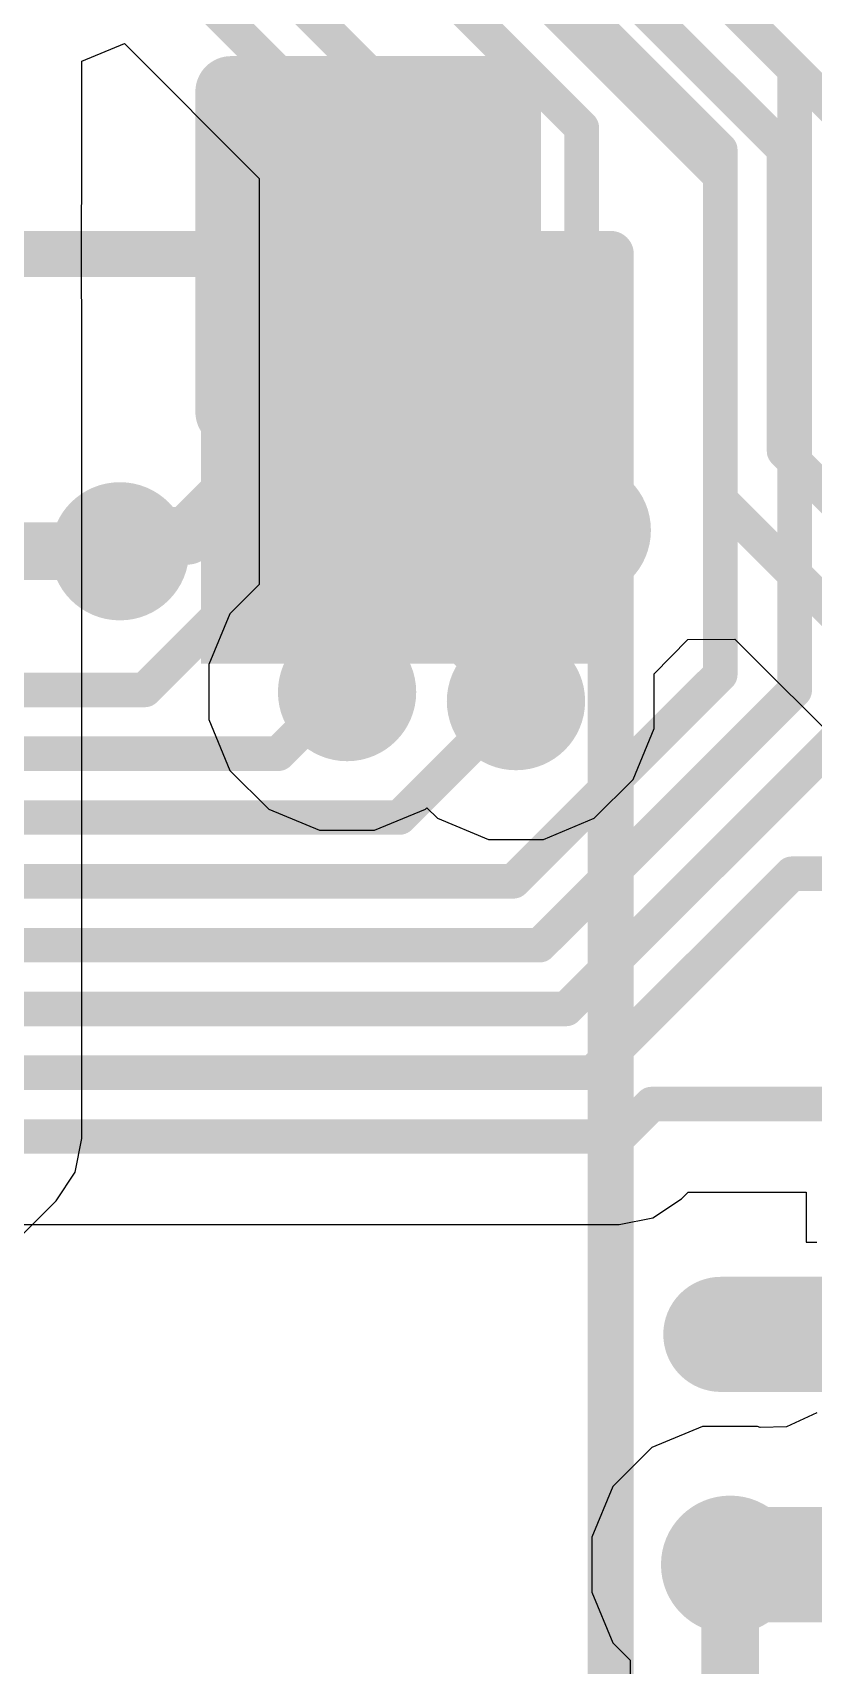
# Model space of a CAD drawing. Header units: inches. Extents: x 0 to 41, y 0 to 25.4.
# Drawn here: x 31.29 to 34.68, y 10.74 to 17.83 of the extents above; entities that cross this region are included whole.
import ezdxf

# ---------------------------------------------------------------- set-up
doc = ezdxf.new("R2010")
doc.units = ezdxf.units.IN
for name, color, linetype in [('BOTTOM', 5, 'Continuous'), ('TOP', 1, 'Continuous'), ('Top Assembly', 56, 'Continuous'), ('Top Solder', 216, 'Continuous'), ('Via Holes', 16, 'Continuous')]:
    doc.layers.add(name, color=color, linetype=linetype)

# ---------------------------------------------------------------- blocks, each defined once
blk = doc.blocks.new('TS42_3799')
at = {"layer": 'TOP'}
h = blk.add_hatch(color=1, dxfattribs=at)
edge = h.paths.add_edge_path()
edge.add_arc((4.8949, -2.845), 0.105, 270, 360)
edge.add_line((4.9999, -2.845), (4.9999, -1.6549))
edge.add_arc((4.8949, -1.6549), 0.105, 0, 90)
edge.add_line((4.8949, -1.5499), (3.5049, -1.5499))
edge.add_arc((3.5049, -1.6549), 0.105, 90, 180)
edge.add_line((3.3999, -1.6549), (3.3999, -2.845))
edge.add_arc((3.5049, -2.845), 0.105, 180, 270)
edge.add_line((3.5049, -2.95), (4.8949, -2.95))
at = {"layer": 'Top Assembly'}
blk.add_hatch(color=56, dxfattribs=at).paths.add_polyline_path([(2.4123, -3.302), (4.1903, -3.302), (4.1903, -1.524), (2.4123, -1.524)])
at = {"layer": 'Top Solder'}
h = blk.add_hatch(color=216, dxfattribs=at)
edge = h.paths.add_edge_path()
edge.add_arc((4.8949, -2.845), 0.155, 270, 360)
edge.add_line((5.0499, -2.845), (5.0499, -1.6549))
edge.add_arc((4.8949, -1.6549), 0.155, 0, 90)
edge.add_line((4.8949, -1.4999), (3.5049, -1.4999))
edge.add_arc((3.5049, -1.6549), 0.155, 90, 180)
edge.add_line((3.3499, -1.6549), (3.3499, -2.845))
edge.add_arc((3.5049, -2.845), 0.155, 180, 270)
edge.add_line((3.5049, -3), (4.8949, -3))
at = {"layer": 'Top Assembly', "const_width": 0.2}
for points in [[(4.191, 3.302), (4.191, -3.302)], [(-4.191, -3.302), (4.191, -3.302)]]:
    blk.add_lwpolyline(points, dxfattribs=at)
at = {"layer": 'Top Assembly', "const_width": 0.1}
blk.add_lwpolyline([(4.141, -3.302, 1), (4.241, -3.302, 1)], format="xyb", close=True, dxfattribs=at)
blk.add_lwpolyline([(4.141, -3.302, 1), (4.241, -3.302, 1)], format="xyb", close=True, dxfattribs=at)

msp = doc.modelspace()

# ---------------------------------------------------------------- hatches: boundary and pattern name
at = {"layer": 'BOTTOM'}
h = msp.add_hatch(color=5, dxfattribs=at)
edge = h.paths.add_edge_path()
edge.add_arc((33.6764, 15.6716), 0.3, 0, 360)
h = msp.add_hatch(color=5, dxfattribs=at)
edge = h.paths.add_edge_path()
edge.add_arc((31.6724, 15.58), 0.3, 0, 360)
h = msp.add_hatch(color=5, dxfattribs=at)
edge = h.paths.add_edge_path()
edge.add_arc((32.6581, 14.9685), 0.3, 0, 360)
h = msp.add_hatch(color=5, dxfattribs=at)
edge = h.paths.add_edge_path()
edge.add_arc((33.3909, 14.9293), 0.3, 0, 360)
h = msp.add_hatch(color=5, dxfattribs=at)
edge = h.paths.add_edge_path()
edge.add_arc((34.32, 11.18), 0.3, 0, 360)
at = {"layer": 'TOP'}
h = msp.add_hatch(color=1, dxfattribs=at)
edge = h.paths.add_edge_path()
edge.add_arc((33.6764, 15.6716), 0.3, 0, 360)
h = msp.add_hatch(color=1, dxfattribs=at)
edge = h.paths.add_edge_path()
edge.add_arc((31.6724, 15.58), 0.3, 0, 360)
h = msp.add_hatch(color=1, dxfattribs=at)
edge = h.paths.add_edge_path()
edge.add_arc((32.6581, 14.9685), 0.3, 0, 360)
h = msp.add_hatch(color=1, dxfattribs=at)
edge = h.paths.add_edge_path()
edge.add_arc((33.3909, 14.9293), 0.3, 0, 360)
h = msp.add_hatch(color=1, dxfattribs=at)
edge = h.paths.add_edge_path()
edge.add_arc((34.32, 11.18), 0.3, 0, 360)
at = {"layer": 'Via Holes'}
h = msp.add_hatch(color=7, dxfattribs=at)
edge = h.paths.add_edge_path()
edge.add_arc((33.6764, 15.6716), 0.15, 0, 360)
h = msp.add_hatch(color=7, dxfattribs=at)
edge = h.paths.add_edge_path()
edge.add_arc((31.6724, 15.58), 0.15, 0, 360)
h = msp.add_hatch(color=7, dxfattribs=at)
edge = h.paths.add_edge_path()
edge.add_arc((32.6581, 14.9685), 0.15, 0, 360)
h = msp.add_hatch(color=7, dxfattribs=at)
edge = h.paths.add_edge_path()
edge.add_arc((33.3909, 14.9293), 0.15, 0, 360)
h = msp.add_hatch(color=7, dxfattribs=at)
edge = h.paths.add_edge_path()
edge.add_arc((34.32, 11.18), 0.15, 0, 360)

# ---------------------------------------------------------------- linework, layer by layer
at = {"layer": 'BOTTOM'}
for p, q in [((31.5074, 17.7078), (31.6921, 17.7843)), ((31.6921, 17.7843), (32.2773, 17.1992)), ((31.5074, 17.0899), (31.5074, 17.7078)), ((32.2773, 17.1992), (32.2773, 15.4362)), ((31.5053, 17.0797), (31.5074, 17.0899)), ((31.5053, 16.6801), (31.5053, 17.0797)), ((31.5074, 16.6699), (31.5053, 16.6801)), ((31.5074, 13.03), (31.5074, 16.6699)), ((32.2773, 15.4362), (32.1494, 15.3084)), ((32.1494, 15.3084), (32.0581, 15.0879)), ((33.9908, 15.0486), (34.137, 15.1967)), ((34.137, 15.1967), (34.3409, 15.1984)), ((34.3409, 15.1984), (34.8376, 14.7018)), ((32.0581, 15.0879), (32.0581, 14.8492)), ((33.9908, 14.8099), (33.9908, 15.0486)), ((32.0581, 14.8492), (32.1494, 14.6287)), ((33.8995, 14.5894), (33.9908, 14.8099)), ((32.1494, 14.6287), (32.3182, 14.4599)), ((33.7307, 14.4206), (33.8995, 14.5894)), ((32.998, 14.4599), (33.0048, 14.4668)), ((33.0048, 14.4668), (33.051, 14.4206)), ((32.3182, 14.4599), (32.5387, 14.3685)), ((32.7774, 14.3685), (32.998, 14.4599)), ((33.051, 14.4206), (33.2715, 14.3293)), ((33.5102, 14.3293), (33.7307, 14.4206)), ((32.5387, 14.3685), (32.7774, 14.3685)), ((33.2715, 14.3293), (33.5102, 14.3293)), ((31.4783, 12.8837), (31.5074, 13.03)), ((31.3954, 12.7596), (31.4783, 12.8837)), ((30.6499, 12.0141), (31.3954, 12.7596))]:
    msp.add_line(p, q, dxfattribs=at)
at = {"layer": 'BOTTOM', "const_width": 0.15}
for points in [[(33.1899, 19.0805), (34.7904, 17.48)], [(32.1681, 18.9271), (33.6764, 17.4189)], [(32.9129, 18.9658), (34.5542, 17.3245)], [(32.5658, 18.9211), (34.2772, 17.2098)], [(31.69, 18.7189), (32.9366, 17.4723)], [(31.413, 18.6042), (32.6596, 17.3576)], [(32.9366, 15.3999), (32.9366, 17.4723)], [(33.6764, 15.6716), (33.6764, 17.4189)], [(32.6596, 14.97), (32.6596, 17.3576)], [(34.5542, 16.0151), (34.5542, 17.3245)], [(34.2772, 15.8029), (34.2772, 17.2098)], [(34.5542, 16.0151), (35.1138, 15.4554)], [(34.2772, 15.8029), (35.2, 14.88)], [(32.9366, 15.3999), (33.1601, 15.1765)], [(33.1601, 15.16), (33.1601, 15.1765)], [(33.1601, 15.16), (33.3909, 14.9293)], [(32.6581, 14.9685), (32.6596, 14.97)], [(33.3909, 14.9293), (33.3909, 14.9293)]]:
    msp.add_lwpolyline(points, dxfattribs=at)
at = {"layer": 'BOTTOM', "const_width": 0.075}
for points in [[(32.8991, 17.4723, 1), (32.9741, 17.4723, 1)], [(32.8991, 17.4723, 1), (32.9741, 17.4723, 1)], [(33.6389, 17.4189, 1), (33.7139, 17.4189, 1)], [(33.6389, 17.4189, 1), (33.7139, 17.4189, 1)], [(32.6221, 17.3576, 1), (32.6971, 17.3576, 1)], [(32.6221, 17.3576, 1), (32.6971, 17.3576, 1)], [(34.5167, 17.3245, 1), (34.5917, 17.3245, 1)], [(34.5167, 17.3245, 1), (34.5917, 17.3245, 1)], [(34.2397, 17.2098, 1), (34.3147, 17.2098, 1)], [(34.2397, 17.2098, 1), (34.3147, 17.2098, 1)], [(34.5167, 16.0151, 1), (34.5917, 16.0151, 1)], [(34.5167, 16.0151, 1), (34.5917, 16.0151, 1)], [(34.2397, 15.8029, 1), (34.3147, 15.8029, 1)], [(34.2397, 15.8029, 1), (34.3147, 15.8029, 1)], [(33.6389, 15.6716, 1), (33.7139, 15.6716, 1)], [(32.8991, 15.3999, 1), (32.9741, 15.3999, 1)], [(32.8991, 15.3999, 1), (32.9741, 15.3999, 1)], [(33.1226, 15.1765, 1), (33.1976, 15.1765, 1)], [(33.1226, 15.1765, 1), (33.1976, 15.1765, 1)], [(33.1226, 15.16, 1), (33.1976, 15.16, 1)], [(33.1226, 15.16, 1), (33.1976, 15.16, 1)], [(32.6206, 14.9685, 1), (32.6956, 14.9685, 1)], [(32.6221, 14.97, 1), (32.6971, 14.97, 1)], [(32.6221, 14.97, 1), (32.6971, 14.97, 1)], [(33.3533, 14.9293, 1), (33.4284, 14.9293, 1)], [(33.3533, 14.9293, 1), (33.4284, 14.9293, 1)], [(33.3533, 14.9293, 1), (33.4284, 14.9293, 1)]]:
    msp.add_lwpolyline(points, format="xyb", close=True, dxfattribs=at)
at = {"layer": 'TOP'}
for p, q in [((33.9846, 12.6858), (34.1086, 12.7687)), ((34.1086, 12.7687), (34.1376, 12.7977)), ((34.1376, 12.7977), (34.6505, 12.7977)), ((34.6505, 12.7977), (34.6505, 12.58)), ((30.7614, 12.6567), (33.8383, 12.6567)), ((33.8383, 12.6567), (33.9846, 12.6858)), ((34.6505, 12.58), (34.6965, 12.58)), ((34.6965, 11.8396), (34.5651, 11.778)), ((34.2007, 11.78), (33.9801, 11.6887)), ((34.4393, 11.78), (34.2007, 11.78)), ((34.4505, 11.7754), (34.4393, 11.78)), ((34.5651, 11.778), (34.4505, 11.7754)), ((33.9801, 11.6887), (33.8113, 11.5199)), ((33.8113, 11.5199), (33.72, 11.2994)), ((33.72, 11.2994), (33.72, 11.0607)), ((33.72, 11.0607), (33.8113, 10.8401)), ((33.8113, 10.8401), (33.8867, 10.7648)), ((33.8867, 10.7648), (33.8867, 9.4534))]:
    msp.add_line(p, q, dxfattribs=at)
for points, const_width in [([(33.3174, 18.953), (34.6, 17.6704)], 0.15), ([(32.9065, 18.6935), (34.2772, 17.3228)], 0.15), ([(34.6, 14.976), (34.6, 17.6704)], 0.15), ([(34.2772, 15.0449), (34.2772, 17.3228)], 0.15), ([(32.2799, 16.4099), (32.75, 16.8799)], 0.25), ([(32.2799, 15.9622), (32.2799, 16.4099)], 0.25), ([(31.9647, 15.647), (32.2799, 15.9622)], 0.25), ([(31.6724, 15.58), (31.7394, 15.647)], 0.25), ([(31.7394, 15.647), (31.9647, 15.647)], 0.25), ([(31.7804, 14.978), (32.4843, 15.682)], 0.15), ([(32.4843, 15.682), (33.666, 15.682)], 0.15), ([(33.666, 15.682), (33.6764, 15.6716)], 0.15), ([(30.6465, 15.58), (31.6724, 15.58)], 0.25), ([(33.3793, 14.147), (34.2772, 15.0449)], 0.15), ([(27.477, 14.978), (31.7804, 14.978)], 0.15), ([(32.3599, 14.701), (32.6274, 14.9685)], 0.15), ([(32.6274, 14.9685), (32.6581, 14.9685)], 0.15), ([(33.4941, 13.87), (34.6, 14.976)], 0.15), ([(32.8856, 14.424), (33.3909, 14.9293)], 0.15), ([(33.6088, 13.593), (34.8958, 14.88)], 0.15), ([(27.254, 14.701), (32.3599, 14.701)], 0.15), ([(26.0691, 14.424), (32.8856, 14.424)], 0.15), ([(33.7235, 13.316), (34.5875, 14.18)], 0.15), ([(34.5875, 14.18), (35.7255, 14.18)], 0.15), ([(27.9671, 14.147), (33.3793, 14.147)], 0.15), ([(28.1901, 13.87), (33.4941, 13.87)], 0.15), ([(28.4287, 13.593), (33.6088, 13.593)], 0.15), ([(30.116, 13.316), (33.7235, 13.316)], 0.15), ([(33.8383, 13.039), (33.9792, 13.18)], 0.15), ([(33.9792, 13.18), (35.7255, 13.18)], 0.15), ([(30.6031, 13.039), (33.8383, 13.039)], 0.15), ([(34.28, 12.18), (35.7255, 12.18)], 0.5), ([(34.32, 11.18), (35.7255, 11.18)], 0.5), ([(34.32, 8.975), (34.32, 11.18)], 0.25)]:
    msp.add_lwpolyline(points, dxfattribs=dict(at, const_width=const_width))
for points, const_width in [([(34.5625, 17.6704, 1), (34.6375, 17.6704, 1)], 0.075), ([(34.5625, 17.6704, 1), (34.6375, 17.6704, 1)], 0.075), ([(34.2397, 17.3228, 1), (34.3147, 17.3228, 1)], 0.075), ([(34.2397, 17.3228, 1), (34.3147, 17.3228, 1)], 0.075), ([(32.6875, 16.8799, 1), (32.8125, 16.8799, 1)], 0.125), ([(32.2174, 16.4099, 1), (32.3424, 16.4099, 1)], 0.125), ([(32.2174, 16.4099, 1), (32.3424, 16.4099, 1)], 0.125), ([(32.2174, 15.9622, 1), (32.3424, 15.9622, 1)], 0.125), ([(32.2174, 15.9622, 1), (32.3424, 15.9622, 1)], 0.125), ([(31.6769, 15.647, 1), (31.8019, 15.647, 1)], 0.125), ([(31.6769, 15.647, 1), (31.8019, 15.647, 1)], 0.125), ([(31.9022, 15.647, 1), (32.0272, 15.647, 1)], 0.125), ([(31.9022, 15.647, 1), (32.0272, 15.647, 1)], 0.125), ([(32.4468, 15.682, 1), (32.5218, 15.682, 1)], 0.075), ([(32.4468, 15.682, 1), (32.5218, 15.682, 1)], 0.075), ([(33.6285, 15.682, 1), (33.7035, 15.682, 1)], 0.075), ([(33.6285, 15.682, 1), (33.7035, 15.682, 1)], 0.075), ([(33.6389, 15.6716, 1), (33.7139, 15.6716, 1)], 0.075), ([(31.6099, 15.58, 1), (31.7349, 15.58, 1)], 0.125), ([(31.6099, 15.58, 1), (31.7349, 15.58, 1)], 0.125), ([(34.2397, 15.0449, 1), (34.3147, 15.0449, 1)], 0.075), ([(34.2397, 15.0449, 1), (34.3147, 15.0449, 1)], 0.075), ([(31.7429, 14.978, 1), (31.8179, 14.978, 1)], 0.075), ([(31.7429, 14.978, 1), (31.8179, 14.978, 1)], 0.075), ([(32.5899, 14.9685, 1), (32.6649, 14.9685, 1)], 0.075), ([(32.5899, 14.9685, 1), (32.6649, 14.9685, 1)], 0.075), ([(32.6206, 14.9685, 1), (32.6956, 14.9685, 1)], 0.075), ([(34.5625, 14.976, 1), (34.6375, 14.976, 1)], 0.075), ([(34.5625, 14.976, 1), (34.6375, 14.976, 1)], 0.075), ([(33.3533, 14.9293, 1), (33.4284, 14.9293, 1)], 0.075), ([(32.3224, 14.701, 1), (32.3974, 14.701, 1)], 0.075), ([(32.3224, 14.701, 1), (32.3974, 14.701, 1)], 0.075), ([(32.8481, 14.424, 1), (32.9231, 14.424, 1)], 0.075), ([(32.8481, 14.424, 1), (32.9231, 14.424, 1)], 0.075), ([(34.55, 14.18, 1), (34.625, 14.18, 1)], 0.075), ([(34.55, 14.18, 1), (34.625, 14.18, 1)], 0.075), ([(33.3418, 14.147, 1), (33.4168, 14.147, 1)], 0.075), ([(33.3418, 14.147, 1), (33.4168, 14.147, 1)], 0.075), ([(33.4566, 13.87, 1), (33.5316, 13.87, 1)], 0.075), ([(33.4566, 13.87, 1), (33.5316, 13.87, 1)], 0.075), ([(33.5713, 13.593, 1), (33.6463, 13.593, 1)], 0.075), ([(33.5713, 13.593, 1), (33.6463, 13.593, 1)], 0.075), ([(33.686, 13.316, 1), (33.761, 13.316, 1)], 0.075), ([(33.686, 13.316, 1), (33.761, 13.316, 1)], 0.075), ([(33.9417, 13.18, 1), (34.0167, 13.18, 1)], 0.075), ([(33.9417, 13.18, 1), (34.0167, 13.18, 1)], 0.075), ([(33.8008, 13.039, 1), (33.8758, 13.039, 1)], 0.075), ([(33.8008, 13.039, 1), (33.8758, 13.039, 1)], 0.075), ([(34.155, 12.18, 1), (34.405, 12.18, 1)], 0.25), ([(34.195, 11.18, 1), (34.445, 11.18, 1)], 0.25), ([(34.2575, 11.18, 1), (34.3825, 11.18, 1)], 0.125)]:
    msp.add_lwpolyline(points, format="xyb", close=True, dxfattribs=dict(at, const_width=const_width))

# ---------------------------------------------------------------- block references
at = {"rotation": 90}
msp.add_blockref('TS42_3799', (30.5, 12.68), dxfattribs=at)

doc.saveas('drawing.dxf')
